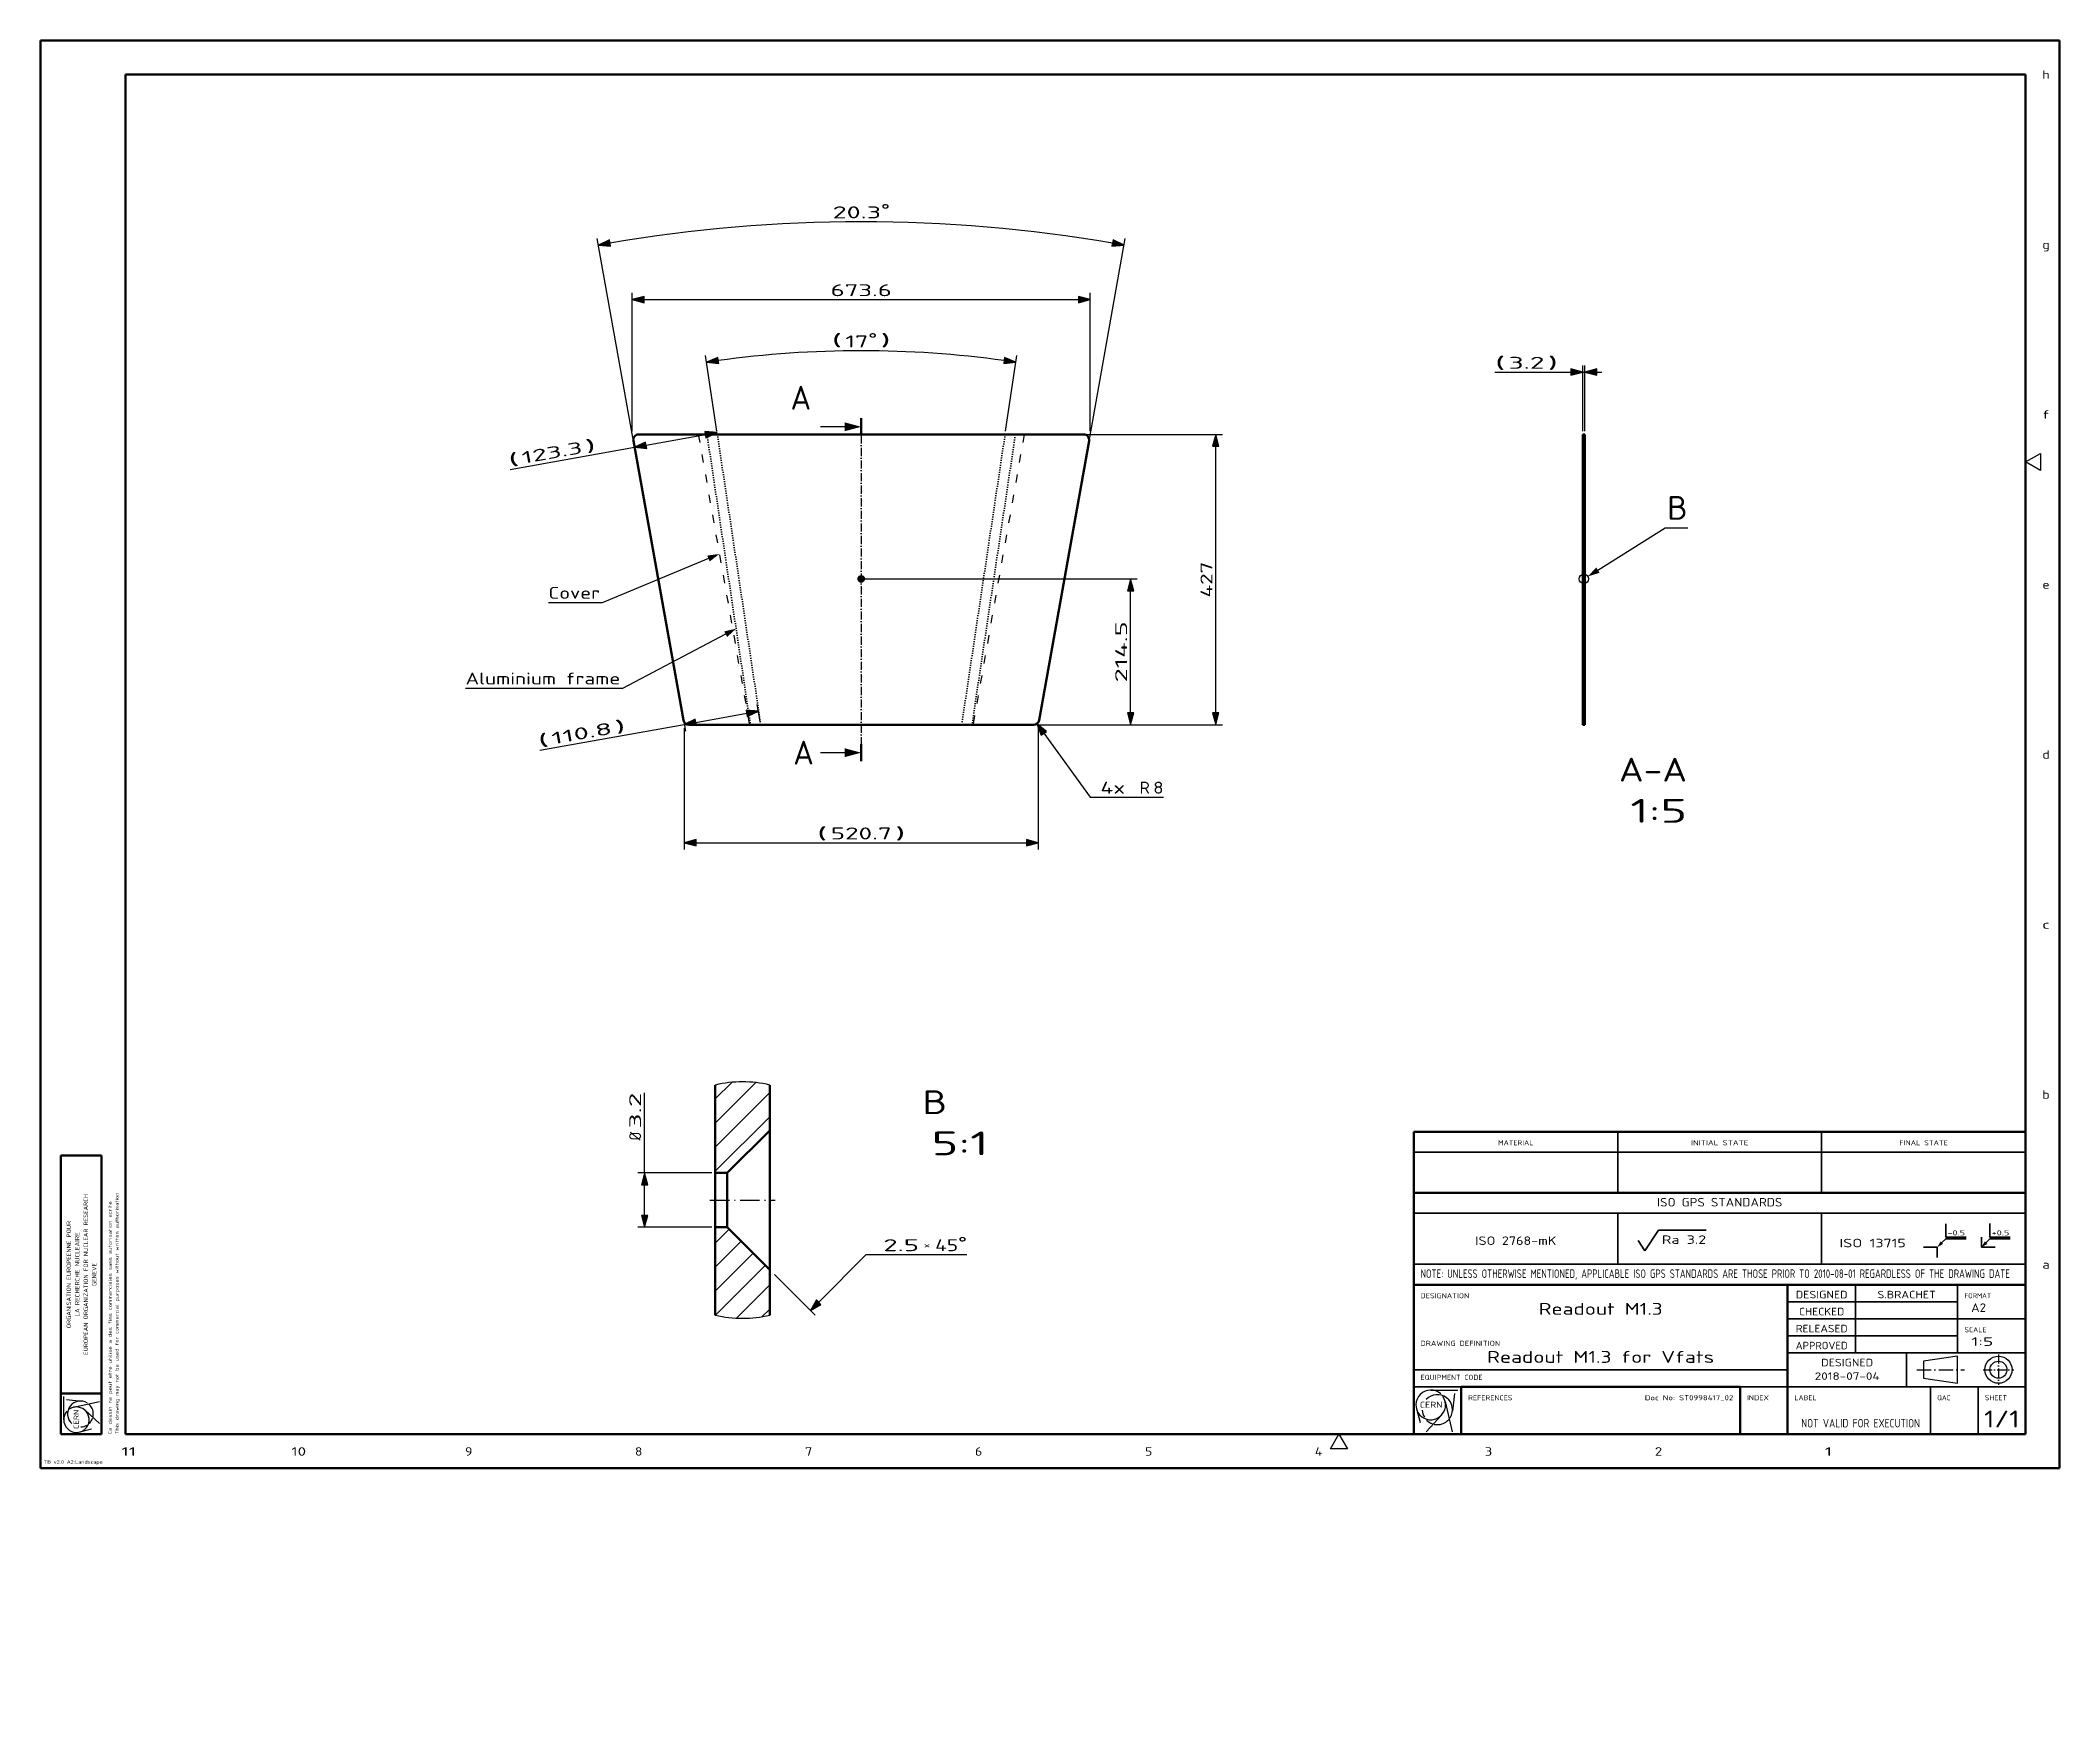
# Model space of a CAD drawing. Extents: x 0 to 594, y -72 to 420.
import ezdxf
from ezdxf.enums import TextEntityAlignment as Align

# ---------------------------------------------------------------- set-up
doc = ezdxf.new("R2010")
doc.units = 0
for name, pattern in [('DASHDOT', [18.5, 12, -3, 0.5, -3]), ('DASHSPACE', [30, 12, -18]), ('DOT', [3.5, 0.5, -3])]:
    doc.linetypes.add(name, pattern=pattern)
doc.layers.get('0').update_dxf_attribs({"lineweight": 13})
doc.styles.get("Standard").update_dxf_attribs({"font": 'isocp.shx'})
doc.dimstyles.get("Standard").update_dxf_attribs({"dimtxt": 2.5, "dimasz": 2.5, "dimexe": 1.25, "dimexo": 0.625, "dimtad": 1, "dimcen": 2.5, "dimadec": 0, "dimazin": 0, "dimtfac": 1, "dimtmove": 0, "dimatfit": 0, "dimfxl": 1, "dimarcsym": 0})

# ---------------------------------------------------------------- blocks, each defined once
blk = doc.blocks.new('*D67')
at = {"color": 7, "lineweight": 25}
for p, q in [((174.108152, 305.099872), (174.108152, 345.757855)), ((308.831187, 305.099872), (308.831187, 345.757855)), ((177.585489, 343.757855), (305.353849, 343.757855))]:
    blk.add_line(p, q, dxfattribs=at)
for points in [[(177.585489, 344.689593), (174.108152, 343.757855), (177.585489, 342.826117)], [(305.353849, 342.826117), (308.831187, 343.757855), (305.353849, 344.689593)]]:
    blk.add_lwpolyline(points, close=True, dxfattribs=at)
for points in [[(177.585489, 344.689593), (174.108152, 343.757855), (177.585489, 344.689593), (177.585489, 342.826117)], [(305.353849, 342.826117), (308.831187, 343.757855), (305.353849, 342.826117), (305.353849, 344.689593)]]:
    blk.add_solid(points, dxfattribs=at)
blk.add_text('673.6', height=3.5, dxfattribs=at).set_placement((232.479612, 344.757855), (250.459727, 344.757855), align=Align.FIT)
blk = doc.blocks.new('*D68')
at = {"color": 7, "lineweight": 25}
for p, q in [((174.268851, 303.202264), (163.783701, 361.769452)), ((308.670487, 303.202264), (319.155637, 361.769452))]:
    blk.add_line(p, q, dxfattribs=at)
for points in [[(167.394871, 361.330731), (164.136155, 359.80075), (167.723264, 359.496405)], [(315.216074, 359.496405), (318.803184, 359.80075), (315.544468, 361.330731)]]:
    blk.add_lwpolyline(points, close=True, dxfattribs=at)
blk.add_arc((241.469669, -72.163373), 438.831982, 80.304023, 99.695982, dxfattribs=at)
for points in [[(167.394871, 361.330731), (164.136155, 359.80075), (167.394871, 361.330731), (167.723264, 359.496405)], [(315.216074, 359.496405), (318.803184, 359.80075), (315.216074, 359.496405), (315.544468, 361.330731)]]:
    blk.add_solid(points, dxfattribs=at)
for s, p, p2 in [('20.3', (233.06429, 367.668573), (247.308382, 367.668573)), ('%%d', (247.308382, 368.368573), (249.875049, 368.368573))]:
    blk.add_text(s, height=3.5, dxfattribs=at).set_placement(p, p2, align=Align.FIT)
blk = doc.blocks.new('*D69')
at = {"color": 7, "lineweight": 25}
for p, q in [((199.006702, 305.088885), (195.686045, 327.307904)), ((283.932636, 305.088885), (287.253293, 327.307904))]:
    blk.add_line(p, q, dxfattribs=at)
for points in [[(199.283082, 326.765374), (195.981666, 325.329876), (199.558524, 324.922357)], [(283.380814, 324.922357), (286.957673, 325.329876), (283.656257, 326.765374)]]:
    blk.add_lwpolyline(points, close=True, dxfattribs=at)
blk.add_arc((241.469669, 20.96253), 307.747681, 82.147416, 97.852589, dxfattribs=at)
for points in [[(199.283082, 326.765374), (195.981666, 325.329876), (199.283082, 326.765374), (199.558524, 324.922357)], [(283.380814, 324.922357), (286.957673, 325.329876), (283.380814, 324.922357), (283.656257, 326.765374)]]:
    blk.add_solid(points, dxfattribs=at)
for s, p, p2 in [('(', (232.76429, 330.060223), (235.800313, 330.060223)), ('17', (236.800313, 329.710223), (243.572359, 329.710223)), ('%%d', (243.572359, 330.410223), (246.139025, 330.410223)), (')', (247.139026, 330.060223), (250.175049, 330.060223))]:
    blk.add_text(s, height=3.5, rotation=360.00001, dxfattribs=at).set_placement(p, p2, align=Align.FIT)
blk = doc.blocks.new('*D70')
at = {"color": 7, "lineweight": 25}
for p, q in [((307.919303, 304.099872), (347.779081, 304.099872)), ((345.779081, 222.177215), (345.779081, 300.622528)), ((293.203232, 218.699872), (347.779081, 218.699872))]:
    blk.add_line(p, q, dxfattribs=at)
for points in [[(346.710831, 300.622528), (345.779081, 304.099872), (344.84733, 300.622528)], [(344.84733, 222.177215), (345.779081, 218.699872), (346.710831, 222.177215)]]:
    blk.add_lwpolyline(points, close=True, dxfattribs=at)
for points in [[(346.710831, 300.622528), (345.779081, 304.099872), (346.710831, 300.622528), (344.84733, 300.622528)], [(344.84733, 222.177215), (345.779081, 218.699872), (344.84733, 222.177215), (346.710831, 222.177215)]]:
    blk.add_solid(points, dxfattribs=at)
blk.add_text('427', height=3.5, rotation=90.000003, dxfattribs=at).set_placement((344.779081, 256.145843), (344.779081, 266.6539), align=Align.FIT)
blk = doc.blocks.new('*D71')
at = {"color": 7, "lineweight": 25}
for p, q in [((242.469669, 261.599872), (322.683683, 261.599872)), ((320.683683, 222.177215), (320.683683, 258.122528)), ((293.203232, 218.699872), (322.683683, 218.699872))]:
    blk.add_line(p, q, dxfattribs=at)
for points in [[(321.615427, 258.122528), (320.683683, 261.599872), (319.751932, 258.122528)], [(319.751932, 222.177215), (320.683683, 218.699872), (321.615427, 222.177215)]]:
    blk.add_lwpolyline(points, close=True, dxfattribs=at)
for points in [[(321.615427, 258.122528), (320.683683, 261.599872), (321.615427, 258.122528), (319.751932, 258.122528)], [(319.751932, 222.177215), (320.683683, 218.699872), (319.751932, 222.177215), (321.615427, 222.177215)]]:
    blk.add_solid(points, dxfattribs=at)
blk.add_text('214.5', height=3.5, rotation=90.000003, dxfattribs=at).set_placement((319.683683, 231.159808), (319.683683, 249.139935), align=Align.FIT)
blk = doc.blocks.new('*D72')
at = {"color": 7, "lineweight": 25}
for p, q in [((295.186124, 216.191131), (308.800321, 197.438568)), ((308.800321, 197.438568), (330.404819, 197.438568))]:
    blk.add_line(p, q, dxfattribs=at)
blk.add_lwpolyline([(295.940128, 216.738543), (293.143217, 219.005096), (294.432126, 215.643744)], close=True, dxfattribs=at)
blk.add_solid([(295.940128, 216.738543), (293.143217, 219.005096), (295.940128, 216.738543), (294.432126, 215.643744)], dxfattribs=at)
for s, p, p2 in [('4x ', (311.824705, 198.438568), (322.332773, 198.438568)), ('R', (323.332773, 198.438568), (326.368796, 198.438568)), ('8', (327.368796, 198.438568), (330.404819, 198.438568))]:
    blk.add_text(s, height=3.5, dxfattribs=at).set_placement(p, p2, align=Align.FIT)
blk = doc.blocks.new('*D73')
at = {"color": 7, "lineweight": 25}
for p, q in [((189.397111, 217.699872), (189.397111, 181.986859)), ((293.542228, 217.699872), (293.542228, 181.986859)), ((192.874445, 183.986859), (290.064893, 183.986859))]:
    blk.add_line(p, q, dxfattribs=at)
for points in [[(192.874445, 184.918597), (189.397111, 183.986859), (192.874445, 183.055121)], [(290.064893, 183.055121), (293.542228, 183.986859), (290.064893, 184.918597)]]:
    blk.add_lwpolyline(points, close=True, dxfattribs=at)
for points in [[(192.874445, 184.918597), (189.397111, 183.986859), (192.874445, 184.918597), (192.874445, 183.055121)], [(290.064893, 183.055121), (293.542228, 183.986859), (290.064893, 183.055121), (290.064893, 184.918597)]]:
    blk.add_solid(points, dxfattribs=at)
for s, p, p2 in [('(', (228.443589, 184.986859), (231.479612, 184.986859)), ('520.7', (232.479612, 184.986859), (250.459727, 184.986859)), (')', (251.459727, 184.986859), (254.49575, 184.986859))]:
    blk.add_text(s, height=3.5, dxfattribs=at).set_placement(p, p2, align=Align.FIT)
blk = doc.blocks.new('*D74')
at = {"color": 7, "lineweight": 25}
for p, q in [((178.209421, 300.923553), (195.63213, 304.042694)), ((138.168546, 293.755121), (174.786509, 300.31076))]:
    blk.add_line(p, q, dxfattribs=at)
for points in [[(195.796326, 303.125531), (199.055039, 304.655487), (195.46793, 304.959857)], [(178.045225, 301.840716), (174.786509, 300.31076), (178.373618, 300.00639)]]:
    blk.add_lwpolyline(points, close=True, dxfattribs=at)
for points in [[(195.796326, 303.125531), (199.055039, 304.655487), (195.796326, 303.125531), (195.46793, 304.959857)], [(178.045225, 301.840716), (174.786509, 300.31076), (178.045225, 301.840716), (178.373618, 300.00639)]]:
    blk.add_solid(points, dxfattribs=at)
for s, p, p2 in [('(', (137.992313, 294.739496), (140.980826, 295.274505)), ('123.3', (141.965177, 295.450726), (159.663895, 298.619281)), (')', (160.648246, 298.795526), (163.636759, 299.330536))]:
    blk.add_text(s, height=3.5, rotation=10.149999, dxfattribs=at).set_placement(p, p2, align=Align.FIT)
blk = doc.blocks.new('*D75')
at = {"color": 7, "lineweight": 25}
for p, q in [((192.804722, 219.398163), (207.780024, 222.079144)), ((211.741401, 219.684222), (210.850483, 224.660638)), ((146.907792, 211.181341), (189.381809, 218.785345)), ((189.337375, 219.033563), (189.734263, 216.816644))]:
    blk.add_line(p, q, dxfattribs=at)
for points in [[(192.640525, 220.315326), (189.381809, 218.785345), (192.968918, 218.480975)], [(207.944221, 221.161981), (211.202936, 222.691937), (207.615827, 222.996307)]]:
    blk.add_lwpolyline(points, close=True, dxfattribs=at)
for points in [[(192.640525, 220.315326), (189.381809, 218.785345), (192.640525, 220.315326), (192.968918, 218.480975)], [(207.944221, 221.161981), (211.202936, 222.691937), (207.944221, 221.161981), (207.615827, 222.996307)]]:
    blk.add_solid(points, dxfattribs=at)
for s, p, p2 in [(')', (169.387491, 216.221722), (172.376005, 216.756732)), ('(', (146.731559, 212.165692), (149.720072, 212.700702)), ('110.8', (150.704423, 212.876947), (168.403141, 216.045501))]:
    blk.add_text(s, height=3.5, rotation=10.149999, dxfattribs=at).set_placement(p, p2, align=Align.FIT)
blk = doc.blocks.new('*D80')
at = {"color": 7, "lineweight": 25}
for p, q in [((427.889354, 322.415008), (450.257202, 322.415008)), ((453.734535, 305.099872), (453.734535, 324.415008)), ((453.734535, 322.415008), (454.374535, 322.415008)), ((454.374535, 305.099872), (454.374535, 324.415008)), ((457.851868, 322.415008), (459.374535, 322.415008))]:
    blk.add_line(p, q, dxfattribs=at)
for points in [[(450.257202, 321.48327), (453.734535, 322.415008), (450.257202, 323.346747)], [(457.851868, 323.346747), (454.374535, 322.415008), (457.851868, 321.48327)]]:
    blk.add_lwpolyline(points, close=True, dxfattribs=at)
for points in [[(450.257202, 321.48327), (453.734535, 322.415008), (450.257202, 321.48327), (450.257202, 323.346747)], [(457.851868, 323.346747), (454.374535, 322.415008), (457.851868, 323.346747), (457.851868, 321.48327)]]:
    blk.add_solid(points, dxfattribs=at)
for s, p, p2 in [('(', (427.889351, 323.415008), (430.925375, 323.415008)), ('3.2', (431.925375, 323.415008), (442.433444, 323.415008)), (')', (443.433444, 323.415008), (446.469467, 323.415008))]:
    blk.add_text(s, height=3.5, dxfattribs=at).set_placement(p, p2, align=Align.FIT)
blk = doc.blocks.new('*D86')
at = {"color": 7, "lineweight": 25}
for p, q in [((177.716062, 86.886185), (177.716062, 110.479324)), ((197.546631, 86.886185), (175.716061, 86.886185)), ((177.716062, 74.363602), (177.716062, 83.409012)), ((197.546631, 70.886429), (175.716061, 70.886429))]:
    blk.add_line(p, q, dxfattribs=at)
for points in [[(178.647811, 83.409012), (177.716062, 86.886185), (176.784315, 83.409012)], [(176.784315, 74.363602), (177.716062, 70.886429), (178.647811, 74.363602)]]:
    blk.add_lwpolyline(points, close=True, dxfattribs=at)
for points in [[(178.647811, 83.409012), (177.716062, 86.886185), (178.647811, 83.409012), (176.784315, 83.409012)], [(176.784315, 74.363602), (177.716062, 70.886429), (176.784315, 74.363602), (178.647811, 74.363602)]]:
    blk.add_solid(points, dxfattribs=at)
for s, p, p2 in [('3.2', (176.716063, 99.971512), (176.716063, 110.479324)), ('%%c', (176.716063, 96.404617), (176.716063, 98.971756))]:
    blk.add_text(s, height=3.5, rotation=90.000003, dxfattribs=at).set_placement(p, p2, align=Align.FIT)
blk = doc.blocks.new('BLOCK268')
at = {"color": 7, "lineweight": 25}
blk.add_text('1', height=2.5, dxfattribs=at).set_placement((524.91571, 3.690562), (527.08429, 3.690562), align=Align.FIT)
blk = doc.blocks.new('BLOCK269')
at = {"color": 7, "lineweight": 25}
blk.add_text('2', height=2.5, dxfattribs=at).set_placement((474.91571, 3.690562), (477.08429, 3.690562), align=Align.FIT)
blk = doc.blocks.new('BLOCK270')
at = {"color": 7, "lineweight": 25}
blk.add_text('3', height=2.5, dxfattribs=at).set_placement((424.91571, 3.690562), (427.08429, 3.690562), align=Align.FIT)
blk = doc.blocks.new('BLOCK271')
at = {"color": 7, "lineweight": 25}
blk.add_text('4', height=2.5, dxfattribs=at).set_placement((374.91571, 3.690562), (377.08429, 3.690562), align=Align.FIT)
blk = doc.blocks.new('BLOCK272')
at = {"color": 7, "lineweight": 25}
blk.add_text('5', height=2.5, dxfattribs=at).set_placement((324.91571, 3.690562), (327.08429, 3.690562), align=Align.FIT)
blk = doc.blocks.new('BLOCK273')
at = {"color": 7, "lineweight": 25}
blk.add_text('6', height=2.5, dxfattribs=at).set_placement((274.91571, 3.690562), (277.08429, 3.690562), align=Align.FIT)
blk = doc.blocks.new('BLOCK274')
at = {"color": 7, "lineweight": 25}
blk.add_text('7', height=2.5, dxfattribs=at).set_placement((224.91571, 3.690562), (227.084305, 3.690562), align=Align.FIT)
blk = doc.blocks.new('BLOCK275')
at = {"color": 7, "lineweight": 25}
blk.add_text('8', height=2.5, dxfattribs=at).set_placement((174.91571, 3.690562), (177.084305, 3.690562), align=Align.FIT)
blk = doc.blocks.new('BLOCK276')
at = {"color": 7, "lineweight": 25}
blk.add_text('9', height=2.5, dxfattribs=at).set_placement((124.915703, 3.690562), (127.08429, 3.690562), align=Align.FIT)
blk = doc.blocks.new('BLOCK277')
at = {"color": 7, "lineweight": 25}
blk.add_text('10', height=2.5, dxfattribs=at).set_placement((73.831413, 3.690562), (78.168587, 3.690562), align=Align.FIT)
blk = doc.blocks.new('BLOCK278')
at = {"color": 7, "lineweight": 25}
blk.add_text('11', height=2.5, dxfattribs=at).set_placement((23.831411, 3.690562), (28.168587, 3.690562), align=Align.FIT)
blk = doc.blocks.new('BLOCK279')
at = {"color": 7, "lineweight": 25}
blk.add_text('a', height=2.5, dxfattribs=at).set_placement((588.91571, 58.690563), (591.08429, 58.690563), align=Align.FIT)
blk = doc.blocks.new('BLOCK280')
at = {"color": 7, "lineweight": 25}
blk.add_text('b', height=2.5, dxfattribs=at).set_placement((588.91571, 108.690559), (591.08429, 108.690559), align=Align.FIT)
blk = doc.blocks.new('BLOCK281')
at = {"color": 7, "lineweight": 25}
blk.add_text('c', height=2.5, dxfattribs=at).set_placement((588.91571, 158.690567), (591.08429, 158.690567), align=Align.FIT)
blk = doc.blocks.new('BLOCK282')
at = {"color": 7, "lineweight": 25}
blk.add_text('d', height=2.5, dxfattribs=at).set_placement((588.91571, 208.690567), (591.08429, 208.690567), align=Align.FIT)
blk = doc.blocks.new('BLOCK283')
at = {"color": 7, "lineweight": 25}
blk.add_text('e', height=2.5, dxfattribs=at).set_placement((588.91571, 258.690552), (591.08429, 258.690552), align=Align.FIT)
blk = doc.blocks.new('BLOCK284')
at = {"color": 7, "lineweight": 25}
blk.add_text('f', height=2.5, dxfattribs=at).set_placement((588.91571, 308.690552), (591.08429, 308.690552), align=Align.FIT)
blk = doc.blocks.new('BLOCK285')
at = {"color": 7, "lineweight": 25}
blk.add_text('g', height=2.5, dxfattribs=at).set_placement((588.91571, 358.690552), (591.08429, 358.690552), align=Align.FIT)
blk = doc.blocks.new('BLOCK286')
at = {"color": 7, "lineweight": 25}
blk.add_text('h', height=2.5, dxfattribs=at).set_placement((588.91571, 408.690552), (591.08429, 408.690552), align=Align.FIT)
blk = doc.blocks.new('BLOCK287')
at = {"color": 7, "lineweight": 25}
blk.add_text('ORGANISATION EUROPEENNE POUR', height=1.3, rotation=90.000003, dxfattribs=at).set_placement((9.000001, 41.212677), (9, 72.787323), align=Align.FIT)
blk = doc.blocks.new('BLOCK288')
at = {"color": 7, "lineweight": 25}
blk.add_text('LA RECHERCHE NUCLEAIRE', height=1.3, rotation=90.000003, dxfattribs=at).set_placement((11.500001, 44.595676), (11.5, 69.404327), align=Align.FIT)
blk = doc.blocks.new('BLOCK289')
at = {"color": 7, "lineweight": 25}
blk.add_text('EUROPEAN ORGANIZATION FOR NUCLEAR RESEARCH', height=1.3, rotation=90.000003, dxfattribs=at).set_placement((14.000001, 33.319012), (13.999999, 80.680984), align=Align.FIT)
blk = doc.blocks.new('BLOCK290')
at = {"color": 7, "lineweight": 25}
blk.add_text('GENEVE', height=1.3, rotation=90.000003, dxfattribs=at).set_placement((16.5, 53.617004), (16.5, 60.382999), align=Align.FIT)
blk = doc.blocks.new('BLOCK291')
at = {"color": 7, "lineweight": 25}
blk.add_text('CERN', height=1.542, rotation=90.000003, dxfattribs=at).set_placement((11.322651, 11.542857), (11.322651, 17.230457), align=Align.FIT)
blk = doc.blocks.new('BLOCK292')
at = {"color": 7, "lineweight": 25}
blk.add_text('Ce dessin ne peut etre utilise a des fins commerciales sans autorisation ecrite', height=1, rotation=90.000003, dxfattribs=at).set_placement((21, 10), (20.999996, 78.527374), align=Align.FIT)
blk = doc.blocks.new('BLOCK293')
at = {"color": 7, "lineweight": 25}
blk.add_text('This drawing may not be used for commercial purposes without written authorisation', height=1, rotation=90.000003, dxfattribs=at).set_placement((23, 10), (22.999996, 81.129669), align=Align.FIT)
blk = doc.blocks.new('BLOCK294')
at = {"color": 7, "lineweight": 25}
blk.add_text('TB v2.0 A2:Landscape', height=1, dxfattribs=at).set_placement((1, 1.340058), (18.348705, 1.340058), align=Align.FIT)
blk = doc.blocks.new('BLOCK295')
at = {"color": 7, "lineweight": 25}
blk.add_text('DESIGNATION', height=1.5, dxfattribs=at).set_placement((406, 50), (420.312683, 50), align=Align.FIT)
blk = doc.blocks.new('BLOCK296')
at = {"color": 7, "lineweight": 25}
blk.add_text('Readout M1.3', height=3.5, dxfattribs=at).set_placement((440.783875, 45.143372), (477.216156, 45.143372), align=Align.FIT)
blk = doc.blocks.new('BLOCK297')
at = {"color": 7, "lineweight": 25}
blk.add_text('DRAWING DEFINITION', height=1.5, dxfattribs=at).set_placement((406, 36), (429.420746, 36), align=Align.FIT)
blk = doc.blocks.new('BLOCK298')
at = {"color": 7, "lineweight": 25}
blk.add_text('Readout M1.3 for Vfats', height=3.5, dxfattribs=at).set_placement((425.60376, 31), (492.39624, 31), align=Align.FIT)
blk = doc.blocks.new('BLOCK299')
at = {"color": 7, "lineweight": 25}
blk.add_text('EQUIPMENT CODE', height=1.5, dxfattribs=at).set_placement((406, 26), (424.216125, 26), align=Align.FIT)
blk = doc.blocks.new('BLOCK300')
at = {"color": 7, "lineweight": 25}
blk.add_text('REFERENCES', height=1.5, dxfattribs=at).set_placement((420, 20), (433.011536, 20), align=Align.FIT)
blk = doc.blocks.new('BLOCK301')
at = {"color": 7, "lineweight": 25}
blk.add_text('Doc No: ST0998417_02', height=1.5, dxfattribs=at).set_placement((471.976929, 20), (498, 20), align=Align.FIT)
blk = doc.blocks.new('BLOCK302')
at = {"color": 7, "lineweight": 25}
blk.add_text('INDEX', height=1.5, dxfattribs=at).set_placement((502, 20), (508.505768, 20), align=Align.FIT)
blk = doc.blocks.new('BLOCK303')
at = {"color": 7, "lineweight": 25}
blk.add_text('LABEL', height=1.5, dxfattribs=at).set_placement((516, 20), (522.505737, 20), align=Align.FIT)
blk = doc.blocks.new('BLOCK304')
at = {"color": 7, "lineweight": 25, "width": 0.7}
blk.add_text('NOT VALID FOR EXECUTION', height=2.5, dxfattribs=at).set_placement((518, 12), (552.914246, 12), align=Align.FIT)
blk = doc.blocks.new('BLOCK305')
at = {"color": 7, "lineweight": 25}
blk.add_text('QAC', height=1.5, dxfattribs=at).set_placement((558, 20), (561.903442, 20), align=Align.FIT)
blk = doc.blocks.new('BLOCK306')
at = {"color": 7, "lineweight": 25}
blk.add_text('SHEET', height=1.5, dxfattribs=at).set_placement((572, 20), (578.505737, 20), align=Align.FIT)
blk = doc.blocks.new('BLOCK307')
at = {"color": 7, "lineweight": 25, "width": 0.8}
blk.add_text('1/1', height=5, dxfattribs=at).set_placement((571.79541, 12), (582.204651, 12), align=Align.FIT)
blk = doc.blocks.new('BLOCK308')
at = {"color": 7, "lineweight": 25}
blk.add_text('SCALE', height=1.5, dxfattribs=at).set_placement((566, 40), (572.505737, 40), align=Align.FIT)
blk = doc.blocks.new('BLOCK309')
at = {"color": 7, "lineweight": 25}
blk.add_text('1:5', height=2.5, dxfattribs=at).set_placement((568, 36), (574.505737, 36), align=Align.FIT)
blk = doc.blocks.new('BLOCK310')
at = {"color": 7, "lineweight": 25}
blk.add_text('FORMAT', height=1.5, dxfattribs=at).set_placement((566, 50), (573.806946, 50), align=Align.FIT)
blk = doc.blocks.new('BLOCK311')
at = {"color": 7, "lineweight": 25}
blk.add_text('A2', height=2.5, dxfattribs=at).set_placement((568, 46), (572.337158, 46), align=Align.FIT)
blk = doc.blocks.new('BLOCK312')
at = {"color": 7, "lineweight": 25}
blk.add_text('DESIGNED', height=2.2, dxfattribs=at).set_placement((516.366577, 50), (531.633423, 50), align=Align.FIT)
blk = doc.blocks.new('BLOCK313')
at = {"color": 7, "lineweight": 25}
blk.add_text('S.BRACHET', height=2.2, dxfattribs=at).set_placement((540.412415, 50), (557.587646, 50), align=Align.FIT)
blk = doc.blocks.new('BLOCK314')
at = {"color": 7, "lineweight": 25}
blk.add_text('CHECKED', height=2.2, dxfattribs=at).set_placement((517.32074, 45), (530.67926, 45), align=Align.FIT)
blk = doc.blocks.new('BLOCK315')
at = {"color": 7, "lineweight": 25}
blk.add_text('RELEASED', height=2.2, dxfattribs=at).set_placement((516.366577, 40), (531.633423, 40), align=Align.FIT)
blk = doc.blocks.new('BLOCK316')
at = {"color": 7, "lineweight": 25}
blk.add_text('APPROVED', height=2.2, dxfattribs=at).set_placement((516.366577, 35), (531.633423, 35), align=Align.FIT)
blk = doc.blocks.new('BLOCK317')
at = {"color": 7, "lineweight": 25}
blk.add_text('DESIGNED', height=2.2, dxfattribs=at).set_placement((523.866577, 30), (539.133423, 30), align=Align.FIT)
blk = doc.blocks.new('BLOCK318')
at = {"color": 7, "lineweight": 25}
blk.add_text('2018-07-04', height=2.2, dxfattribs=at).set_placement((521.958191, 26), (541.041748, 26), align=Align.FIT)
blk = doc.blocks.new('BLOCK319')
at = {"color": 7, "lineweight": 25}
blk.add_text('CERN', height=1.8, dxfattribs=at).set_placement((405.799988, 17.788734), (412.439209, 17.788734), align=Align.FIT)
blk = doc.blocks.new('BLOCK320')
at = {"color": 7, "lineweight": 25}
blk.add_text('ISO GPS STANDARDS', height=2.5, dxfattribs=at).set_placement((475.567017, 77), (512.432983, 77), align=Align.FIT)
blk = doc.blocks.new('BLOCK321')
at = {"color": 7, "lineweight": 25, "width": 0.65}
blk.add_text('NOTE: UNLESS OTHERWISE MENTIONED, APPLICABLE ISO GPS STANDARDS ARE THOSE PRIOR TO 2010-08-01 REGARDLESS OF THE DRAWING DATE', height=2.5, dxfattribs=at).set_placement((406, 56), (579.378479, 56), align=Align.FIT)
blk = doc.blocks.new('BLOCK322')
at = {"color": 7, "lineweight": 25}
blk.add_text('ISO 2768-mK', height=2.5, dxfattribs=at).set_placement((422.072754, 65.690559), (445.927216, 65.690559), align=Align.FIT)
blk = doc.blocks.new('BLOCK323')
at = {"color": 7, "lineweight": 25}
blk.add_text('Ra 3.2', height=2.5, dxfattribs=at).set_placement((477, 66), (490.011536, 66), align=Align.FIT)
blk = doc.blocks.new('BLOCK324')
at = {"color": 7, "lineweight": 25}
blk.add_text('ISO 13715', height=2.5, dxfattribs=at).set_placement((529.241333, 65), (548.758606, 65), align=Align.FIT)
blk = doc.blocks.new('BLOCK325')
at = {"color": 7, "lineweight": 25}
blk.add_text('-0.5', height=1.5, dxfattribs=at).set_placement((561, 68.510086), (566.20459, 68.510086), align=Align.FIT)
blk = doc.blocks.new('BLOCK326')
at = {"color": 7, "lineweight": 25}
blk.add_text('+0.5', height=1.5, dxfattribs=at).set_placement((574, 68.510086), (579.20459, 68.510086), align=Align.FIT)
blk = doc.blocks.new('BLOCK327')
at = {"color": 7, "lineweight": 25}
blk.add_text('MATERIAL', height=1.5, dxfattribs=at).set_placement((428.79538, 95), (439.20459, 95), align=Align.FIT)
blk = doc.blocks.new('BLOCK328')
at = {"color": 7, "lineweight": 25}
blk.add_text('INITIAL STATE', height=1.5, dxfattribs=at).set_placement((485.542511, 95), (502.457489, 95), align=Align.FIT)
blk = doc.blocks.new('BLOCK329')
at = {"color": 7, "lineweight": 25}
blk.add_text('FINAL STATE', height=1.5, dxfattribs=at).set_placement((546.843689, 95), (561.156372, 95), align=Align.FIT)
blk = doc.blocks.new('BLOCK330')
at = {"color": 7, "lineweight": 25}
blk.add_line((559.366028, 66.366028), (560.5, 67.5), dxfattribs=at)
blk.add_solid([(559, 66.732056), (558, 65), (559.732056, 66)], dxfattribs=at)
blk = doc.blocks.new('BLOCK331')
at = {"color": 7, "lineweight": 25}
blk.add_line((572.366028, 66.366028), (573.5, 67.5), dxfattribs=at)
blk.add_solid([(572, 66.732056), (571, 65), (572.732056, 66)], dxfattribs=at)
blk = doc.blocks.new('BLOCK332')
at = {"color": 7, "lineweight": 25}
for p, q in [((-24.148146, 1784.726318), (-60, 1784.726318)), ((-24.148146, 1305.422119), (-60, 1305.422119))]:
    blk.add_line(p, q, dxfattribs=at)
at = {"color": 7, "lineweight": 50}
for p, q in [((0, 1797.226318), (0, 1772.226318)), ((0, 1292.922119), (0, 1317.922119))]:
    blk.add_line(p, q, dxfattribs=at)
at = {"color": 7, "linetype": 'DASHDOT', "lineweight": 25}
blk.add_line((0, 1772.226318), (0, 1317.922119), dxfattribs=at)
at = {"color": 7, "lineweight": 25}
for points in [[(-24.148146, 1778.255859), (0, 1784.726318), (-24.148146, 1791.196777)], [(-24.148146, 1298.95166), (0, 1305.422119), (-24.148146, 1311.892578)]]:
    blk.add_solid(points, dxfattribs=at)
for p, p2 in [((-104.000008, 1810), (-73.639771, 1810)), ((-100, 1288), (-69.639763, 1288))]:
    blk.add_text('A', height=35.000003, dxfattribs=at).set_placement(p, p2, align=Align.FIT)
blk = doc.blocks.new('BLOCK333')
at = {"color": 7, "lineweight": 25}
blk.add_lwpolyline([(-224.718582, 1590.990356), (-381.099426, 1525.765869), (-460, 1525.765869)], dxfattribs=at)
blk.add_solid([(-222.925217, 1586.690674), (-208.671753, 1597.68335), (-226.511948, 1595.290161)], dxfattribs=at)
blk.add_text('Cover', height=17.500002, dxfattribs=at).set_placement((-460, 1531.716919), (-384.099426, 1531.716919), align=Align.FIT)
blk = doc.blocks.new('BLOCK334')
at = {"color": 7, "lineweight": 25}
blk.add_lwpolyline([(-199.426605, 1479.675171), (-351.298279, 1399.765747), (-582, 1399.765747)], dxfattribs=at)
blk.add_solid([(-197.257294, 1475.552246), (-184.039886, 1487.770996), (-201.595917, 1483.797974)], dxfattribs=at)
blk.add_text('Aluminium frame', height=17.500002, dxfattribs=at).set_placement((-582, 1405.716797), (-354.298279, 1405.716797), align=Align.FIT)
blk = doc.blocks.new('BLOCK335')
at = {"color": 7, "linetype": 'DASHDOT', "lineweight": 25, "ltscale": 0.2665}
blk.add_line((5.33, 1561), (-5.33, 1561), dxfattribs=at)
at = {"color": 7, "linetype": 'DASHDOT', "lineweight": 25, "ltscale": 0.266498}
blk.add_line((0, 1566.329956), (0, 1555.670044), dxfattribs=at)
blk = doc.blocks.new('BLOCK336')
at = {"color": 7, "lineweight": 50}
for p, q in [((-261.542604, 1353.090194), (-335.122958, 1764.090194)), ((-327.24816, 1773.5), (327.24816, 1773.5)), ((335.122958, 1764.090194), (261.542604, 1353.090194)), ((253.667806, 1346.5), (-253.667806, 1346.5))]:
    blk.add_line(p, q, dxfattribs=at)
at = {"color": 7, "linetype": 'DASHSPACE', "lineweight": 25}
for p, q in [((-239.67299, 1773.5), (-164.381369, 1346.5)), ((239.67299, 1773.5), (164.381369, 1346.5))]:
    blk.add_line(p, q, dxfattribs=at)
at = {"color": 7, "linetype": 'DOT', "lineweight": 25}
for p, q in [((-162.926809, 1346.5), (-226.742387, 1773.5)), ((-211.575795, 1773.5), (-147.760217, 1346.5)), ((211.575795, 1773.5), (147.760217, 1346.5)), ((162.926809, 1346.5), (226.742387, 1773.5))]:
    blk.add_line(p, q, dxfattribs=at)
at = {"color": 7, "lineweight": 50}
for radius in [4.1, 1.6]:
    blk.add_circle((0, 1561), radius, dxfattribs=at)
for centre, start, end in [((-327.24816, 1765.5), 90, 190.15), ((327.24816, 1765.5), 349.85, 450), ((-253.667806, 1354.5), 190.15, 270), ((253.667806, 1354.5), 270, 349.85)]:
    blk.add_arc(centre, 8, start, end, dxfattribs=at)
blk = doc.blocks.new('BLOCK337')
at = {"color": 7, "lineweight": 25}
blk.add_lwpolyline([(22.212257, 1573.94751), (121.000008, 1636), (154.360245, 1636)], dxfattribs=at)
blk.add_circle((1.59975, 1561), 6.954946, dxfattribs=at)
blk.add_solid([(19.73423, 1577.892578), (7.489204, 1564.699463), (24.690285, 1570.002563)], dxfattribs=at)
blk.add_text('B', height=35.000003, dxfattribs=at).set_placement((124.000008, 1647.952393), (154.360245, 1647.952393), align=Align.FIT)
blk = doc.blocks.new('BLOCK338')
at = {"color": 7, "lineweight": 25}
for s, p, p2 in [('  A-A', (1.6, 1262.933716), (153.401184, 1262.933716)), ('  1:5', (1.6, 1202.415039), (153.401184, 1202.415039))]:
    blk.add_text(s, height=35.000003, dxfattribs=at).set_placement(p, p2, align=Align.FIT)
blk = doc.blocks.new('BLOCK339')
at = {"color": 7, "lineweight": 50}
for p, q in [((0, 1773.5), (0, 1562.6)), ((3.2, 1773.5), (0, 1773.5)), ((3.2, 1773.5), (3.2, 1565.1)), ((0, 1560.232919), (0, 1562.6)), ((0.7, 1562.6), (0, 1562.6)), ((0, 1559.4), (0, 1560.232919)), ((0, 1559.4), (0, 1346.5)), ((0.7, 1559.4), (0, 1559.4)), ((0.7, 1562.6), (3.2, 1565.1)), ((0.7, 1562.6), (0.7, 1560.232919)), ((0.7, 1560.232919), (0.7, 1559.4)), ((0.7, 1559.4), (3.2, 1556.9)), ((3.2, 1559.034355), (3.2, 1565.1)), ((3.2, 1556.9), (3.2, 1559.034355)), ((3.2, 1556.9), (3.2, 1346.5)), ((3.2, 1346.5), (0, 1346.5))]:
    blk.add_line(p, q, dxfattribs=at)
blk = doc.blocks.new('BLOCK340')
at = {"color": 7, "lineweight": 25}
for p, q in [((0, 1767.766968), (3.2, 1770.966919)), ((0, 1732.411621), (3.2, 1735.611572)), ((0, 1697.056274), (3.2, 1700.256226)), ((0, 1661.700928), (3.2, 1664.900879)), ((0, 1626.345581), (3.2, 1629.545654)), ((0, 1590.990234), (3.2, 1594.190308))]:
    blk.add_line(p, q, dxfattribs=at)
blk = doc.blocks.new('BLOCK341')
at = {"color": 7, "lineweight": 25}
for p, q in [((0, 1555.634888), (2.232541, 1557.867432)), ((0, 1520.279541), (3.2, 1523.479614)), ((0, 1484.924194), (3.2, 1488.124268)), ((0, 1449.568848), (3.2, 1452.768921)), ((0, 1414.213623), (3.2, 1417.413574)), ((0, 1378.858276), (3.2, 1382.058228)), ((2.997116, 1346.5), (3.2, 1346.702881))]:
    blk.add_line(p, q, dxfattribs=at)
blk = doc.blocks.new('BLOCK342')
at = {"color": 7, "lineweight": 25}
for s, p, p2 in [('  B', (10, 1566.057373), (13.643229, 1566.057373)), ('  5:1', (10, 1563.636719), (16.072046, 1563.636719))]:
    blk.add_text(s, height=1.4, dxfattribs=at).set_placement(p, p2, align=Align.FIT)
blk = doc.blocks.new('BLOCK343')
at = {"color": 7, "lineweight": 25}
for p, q in [((6.085606, 1554.997925), (8.881885, 1557.794189)), ((8.881885, 1557.794189), (14.801241, 1557.794189)), ((3.482843, 1556.617188), (5.876678, 1554.223267))]:
    blk.add_line(p, q, dxfattribs=at)
blk.add_lwpolyline([(5.953835, 1555.129761), (5.593835, 1554.506226), (6.217373, 1554.866211)], close=True, dxfattribs=at)
blk.add_solid([(5.953835, 1555.129761), (5.593835, 1554.506226), (5.953835, 1555.129761), (6.217373, 1554.866211)], dxfattribs=at)
for s, height, p, p2 in [('2.5', 0.7, (9.881885, 1557.994263), (11.983499, 1557.994263)), ('45', 0.7, (12.933498, 1557.994263), (14.287909, 1557.994263)), ('%%d', 0.7, (14.287909, 1558.134277), (14.801241, 1558.134277)), ('×', 0.35, (12.283499, 1558.169189), (12.633499, 1558.169189))]:
    blk.add_text(s, height=height, dxfattribs=at).set_placement(p, p2, align=Align.FIT)
blk = doc.blocks.new('BLOCK344')
at = {"color": 7, "lineweight": 50}
for p, q in [((0, 1567.768462), (0, 1562.6)), ((3.2, 1567.768344), (3.2, 1565.1)), ((0.7, 1562.6), (3.2, 1565.1)), ((3.2, 1559.034355), (3.2, 1565.1)), ((0, 1560.232919), (0, 1562.6)), ((0.7, 1562.6), (0, 1562.6)), ((0.7, 1562.6), (0.7, 1560.232919)), ((0, 1559.4), (0, 1560.232919)), ((0.7, 1560.232919), (0.7, 1559.4)), ((0.7, 1559.4), (0, 1559.4)), ((0, 1559.4), (0, 1554.231538)), ((0.7, 1559.4), (3.2, 1556.9)), ((3.2, 1556.9), (3.2, 1559.034355)), ((3.2, 1556.9), (3.2, 1554.231656))]:
    blk.add_line(p, q, dxfattribs=at)
at = {"color": 7, "linetype": 'DASHDOT', "lineweight": 25}
for start, end in [(76.697744, 103.298023), (256.701977, 283.302256)]:
    blk.add_arc((1.59975, 1561), 6.954946, start, end, dxfattribs=at)
blk = doc.blocks.new('BLOCK345')
at = {"color": 7, "lineweight": 25}
for p, q in [((0, 1566.948608), (0.975322, 1567.92395)), ((0, 1565.534424), (2.376256, 1567.910645)), ((0, 1564.120239), (3.2, 1567.32019)), ((0, 1562.705933), (3.2, 1565.906006))]:
    blk.add_line(p, q, dxfattribs=at)
blk = doc.blocks.new('BLOCK346')
at = {"color": 7, "lineweight": 25}
for p, q in [((0, 1558.463379), (0.818327, 1559.281616)), ((0, 1557.049072), (1.525434, 1558.574585)), ((0, 1555.634888), (2.232541, 1557.867432)), ((0.008983, 1554.229736), (2.939647, 1557.1604)), ((1.248745, 1554.055176), (3.2, 1556.00647)), ((2.74995, 1554.142212), (3.2, 1554.592285))]:
    blk.add_line(p, q, dxfattribs=at)

msp = doc.modelspace()

# ---------------------------------------------------------------- linework, layer by layer
at = {"color": 7, "lineweight": 70}
for p, q in [((594, 420), (0, 420)), ((0, 420), (0, 0)), ((594, 0), (594, 420)), ((584, 410), (25, 410)), ((25, 410), (25, 10)), ((584, 10), (584, 410)), ((18, 92), (6, 92)), ((6, 92), (6, 10)), ((18, 10), (18, 92)), ((6, 22), (18, 22)), ((6, 10), (18, 10)), ((25, 10), (584, 10)), ((0, 0), (594, 0))]:
    msp.add_line(p, q, dxfattribs=at)
at = {"color": 7, "lineweight": 25}
for p, q in [((584, 296), (588.33, 298.5)), ((588.33, 298.5), (588.33, 293.5)), ((588.33, 293.5), (584, 296)), ((564, 33), (554, 31.5)), ((554, 31.5), (554, 26.5)), ((564, 25), (564, 33)), ((554, 26.5), (564, 25)), ((6.857143, 14.285714), (6.857143, 21.142857)), ((7.693714, 20.250571), (12.198, 19.760286)), ((9.755143, 17.934571), (17.4, 19.685714)), ((409, 23), (417, 23)), ((413.257, 19.619), (415.3, 10.7)), ((415.959, 22.024), (415.387, 16.769)), ((13.130571, 17.05), (17.4, 13.145714)), ((404.791, 17.454), (405.91, 13.45)), ((412.225, 15.681), (407.67, 10.7)), ((11.610857, 10.678), (15.042857, 11.637143)), ((379.5, 5.67), (382, 10)), ((382, 10), (384.5, 5.67)), ((384.5, 5.67), (379.5, 5.67))]:
    msp.add_line(p, q, dxfattribs=at)
at = {"color": 7, "linetype": 'DASHDOT', "lineweight": 25, "ltscale": 0.019203}
msp.add_line((453.670425, 261.599872), (454.438545, 261.599872), dxfattribs=at)
at = {"color": 7, "lineweight": 50}
for p, q in [((404, 81), (404, 99)), ((404, 99), (584, 99)), ((404, 54), (404, 81)), ((404, 81), (584, 81)), ((404, 10), (404, 54)), ((404, 54), (584, 54)), ((514, 10), (514, 54)), ((418, 10), (418, 24)), ((418, 24), (500, 24)), ((500, 24), (500, 10))]:
    msp.add_line(p, q, dxfattribs=at)
at = {"color": 7, "lineweight": 35}
for p, q in [((404, 99), (584, 99)), ((464, 81), (464, 99)), ((524, 81), (524, 99)), ((404, 93), (584, 93)), ((404, 75), (584, 75)), ((464, 60), (464, 75)), ((524, 60), (524, 75)), ((560.5, 68), (560.5, 71.9)), ((573.5, 68), (573.5, 72)), ((470, 67), (472, 64)), ((472, 64), (476, 70)), ((476, 70), (490, 70)), ((566.5, 68), (560.5, 68)), ((566.5, 67.5), (560.5, 67.5)), ((571, 68), (571, 65)), ((579.5, 68), (573.5, 68)), ((579.5, 67.5), (573.5, 67.5)), ((404, 60), (584, 60)), ((554, 65), (558, 65)), ((558, 65), (558, 62)), ((571, 65), (575, 65)), ((534, 34), (534, 54)), ((564, 34), (564, 54)), ((514, 49), (564, 49)), ((514, 44), (584, 44)), ((514, 39), (564, 39)), ((514, 24), (514, 34)), ((514, 34), (584, 34)), ((549, 24), (549, 34)), ((404, 29), (514, 29)), ((404, 24), (584, 24)), ((556, 10), (556, 24)), ((570, 10), (570, 24))]:
    msp.add_line(p, q, dxfattribs=at)
at = {"color": 7, "linetype": 'DASHDOT', "lineweight": 25, "ltscale": 0.480075}
msp.add_line((196.943881, 78.886307), (216.146881, 78.886307), dxfattribs=at)
at = {"color": 7, "linetype": 'DASHDOT', "lineweight": 25, "ltscale": 0.225}
for p, q in [((576, 33.5), (576, 24.5)), ((571.5, 29), (580.5, 29))]:
    msp.add_line(p, q, dxfattribs=at)
at = {"color": 7, "linetype": 'DASHDOT', "lineweight": 25, "ltscale": 0.35}
msp.add_line((552, 29), (566, 29), dxfattribs=at)
at = {"color": 7, "lineweight": 25}
for radius in [4, 2.5]:
    msp.add_circle((576, 29), radius, dxfattribs=at)
for centre, radius, start, end in [((10.602857, 14.285714), 3.745714, 137.876, 484.911), ((409, 18.63), 4.37, 47.876, 394.911)]:
    msp.add_arc(centre, radius, start, end, dxfattribs=at)
for centre, major_axis, start_param, end_param in [((11.791714, 15.964857), (0, 3.817714), 5.7102635269, 8.6835889873), ((11.791714, 15.964857), (0, 3.817714), 4.506283049, 5.5609506094), ((410.959, 17.243), (4.454, 0), 5.7102635269, 8.6835889873), ((11.791714, 15.964857), (0, 3.817714), 3.1706174791, 3.673115224), ((11.791714, 15.964857), (0, 3.817714), 3.9037779379, 4.3817363536), ((410.959, 17.243), (4.454, 0), 3.1706174791, 3.673115224), ((410.959, 17.243), (4.454, 0), 3.9037779379, 4.3817363536), ((410.959, 17.243), (4.454, 0), 4.506283049, 5.5609506094)]:
    msp.add_ellipse(centre, major_axis=major_axis, ratio=0.991917, start_param=start_param, end_param=end_param, dxfattribs=at)

# ---------------------------------------------------------------- block references
at = {"lineweight": 0}
for name in ['BLOCK286', 'BLOCK285', 'BLOCK284', 'BLOCK283', 'BLOCK282', 'BLOCK281', 'BLOCK280', 'BLOCK327', 'BLOCK328', 'BLOCK329', 'BLOCK289', 'BLOCK292', 'BLOCK293', 'BLOCK320', 'BLOCK287', 'BLOCK288', 'BLOCK322', 'BLOCK323', 'BLOCK324', 'BLOCK330', 'BLOCK325', 'BLOCK331', 'BLOCK326', 'BLOCK290', 'BLOCK279', 'BLOCK321', 'BLOCK295', 'BLOCK296', 'BLOCK312', 'BLOCK313', 'BLOCK310', 'BLOCK311', 'BLOCK315', 'BLOCK314', 'BLOCK297', 'BLOCK316', 'BLOCK308', 'BLOCK309', 'BLOCK298', 'BLOCK317', 'BLOCK299', 'BLOCK318', 'BLOCK319', 'BLOCK300', 'BLOCK301', 'BLOCK302', 'BLOCK303', 'BLOCK305', 'BLOCK306', 'BLOCK291', 'BLOCK304', 'BLOCK307', 'BLOCK278', 'BLOCK277', 'BLOCK276', 'BLOCK275', 'BLOCK274', 'BLOCK273', 'BLOCK272', 'BLOCK271', 'BLOCK270', 'BLOCK269', 'BLOCK268', 'BLOCK294']:
    msp.add_blockref(name, (0, 0), dxfattribs=at)
for name, p, xscale, yscale, zscale in [('BLOCK332', (241.469669, -50.600128), 0.2, 0.2, 0.2), ('BLOCK336', (241.469669, -50.600128), 0.2, 0.2, 0.2), ('BLOCK339', (453.734535, -50.600128), 0.2, 0.2, 0.2), ('BLOCK340', (453.734535, -50.600128), 0.2, 0.2, 0.2), ('BLOCK337', (453.734535, -50.600128), 0.2, 0.2, 0.2), ('BLOCK333', (241.469669, -50.600128), 0.2, 0.2, 0.2), ('BLOCK335', (241.469669, -50.600128), 0.2, 0.2, 0.2), ('BLOCK341', (453.734535, -50.600128), 0.2, 0.2, 0.2), ('BLOCK334', (241.469669, -50.600128), 0.2, 0.2, 0.2), ('BLOCK338', (453.734535, -50.600128), 0.2, 0.2, 0.2), ('BLOCK344', (198.546631, -7726.113693), 5, 5, 5), ('BLOCK345', (198.546631, -7726.113693), 5, 5, 5), ('BLOCK342', (198.546631, -7726.113693), 5, 5, 5), ('BLOCK346', (198.546631, -7726.113693), 5, 5, 5), ('BLOCK343', (198.546631, -7726.113693), 5, 5, 5)]:
    msp.add_blockref(name, p, dxfattribs=dict(at, xscale=xscale, yscale=yscale, zscale=zscale))

# ---------------------------------------------------------------- dimensions: what is measured, and where the dimension line sits
at = {"color": 0, "lineweight": 0}
dim = msp.add_angular_dim_2l(base=(267.367774, 365.903726), line1=((241.469669, -72.163373), (308.494261, 302.21791)), line2=((241.469669, -72.163373), (174.445078, 302.21791)), dimstyle='STANDARD', override={"dimtxsty": 'STANDARD'}, dxfattribs=at)
dim.commit()
dim.dimension.update_dxf_attribs({"geometry": '*D68', "text_midpoint": (241.469669, 366.668594), "dimtype": 162})
for base, p1, p2, angle, picture, middle, dimtype in [((174.108155, 343.757855), (308.831184, 304.099872), (174.108155, 304.099872), 180, '*D67', (241.469669, 343.757855), 161), ((345.779078, 304.099872), (292.20323, 218.699872), (306.919301, 304.099872), 89.999523, '*D70', (345.779078, 261.399872), 160), ((320.68368, 218.699872), (241.469669, 261.599872), (292.20323, 218.699872), 269.998569, '*D71', (320.68368, 240.149872), 160)]:
    dim = msp.add_linear_dim(base=base, p1=p1, p2=p2, angle=angle, dimstyle='STANDARD', override={"dimlfac": 5, "dimtxsty": 'STANDARD'}, dxfattribs=at)
    dim.commit()
    dim.dimension.update_dxf_attribs({"geometry": picture, "text_midpoint": middle, "dimtype": dimtype, "oblique_angle": 89.999523})
dim = msp.add_angular_dim_2l(base=(256.681897, 328.334015), line1=((241.469669, 20.962532), (283.784828, 304.099872)), line2=((241.469669, 20.962532), (199.15451, 304.099872)), text='(<>)', dimstyle='STANDARD', override={"dimtxsty": 'STANDARD'}, dxfattribs=at)
dim.commit()
dim.dimension.update_dxf_attribs({"geometry": '*D69', "text_midpoint": (241.469669, 328.710222), "dimtype": 162})
for base, p1, p2, angle, text, override, picture, middle, dimtype in [((453.734535, 322.415008), (454.374535, 304.099872), (453.734535, 304.099872), 180, '(<>)', {"dimlfac": 5, "dimtxsty": 'STANDARD'}, '*D80', (437.17941, 322.415008), 161), ((174.786511, 300.310757), (199.15451, 304.099872), (174.434059, 302.279457), 190.148992, '(<>)', {"dimlfac": 5, "dimtxsty": 'STANDARD'}, '*D74', (150.990764, 296.050661), 160), ((189.38181, 218.785354), (211.917626, 218.699872), (189.161148, 220.01791), 190.148992, '(<>)', {"dimlfac": 5, "dimtxsty": 'STANDARD'}, '*D75', (159.73001, 213.476863), 160), ((293.542225, 183.986859), (189.397114, 218.699872), (293.542225, 218.699872), 0, '(<>)', {"dimlfac": 5, "dimtxsty": 'STANDARD'}, '*D73', (241.469669, 183.986859), 161), ((177.716062, 86.886307), (198.546631, 70.886307), (198.546631, 86.886307), 90, '%%c<>', {"dimlfac": 0.2, "dimtxsty": 'STANDARD'}, '*D86', (177.716062, 103.442059), 161)]:
    dim = msp.add_linear_dim(base=base, p1=p1, p2=p2, angle=angle, text=text, dimstyle='STANDARD', override=override, dxfattribs=at)
    dim.commit()
    dim.dimension.update_dxf_attribs({"geometry": picture, "text_midpoint": middle, "dimtype": dimtype, "oblique_angle": 89.999523})
dim = msp.add_radius_dim(center=(292.20323, 220.299872), mpoint=(293.143219, 219.005105), text='4x <>', dimstyle='STANDARD', override={"dimlfac": 5, "dimtxsty": 'STANDARD'}, dxfattribs=at)
dim.commit()
dim.dimension.update_dxf_attribs({"geometry": '*D72', "text_midpoint": (311.743227, 193.384928), "dimtype": 164})

doc.saveas('drawing.dxf')
